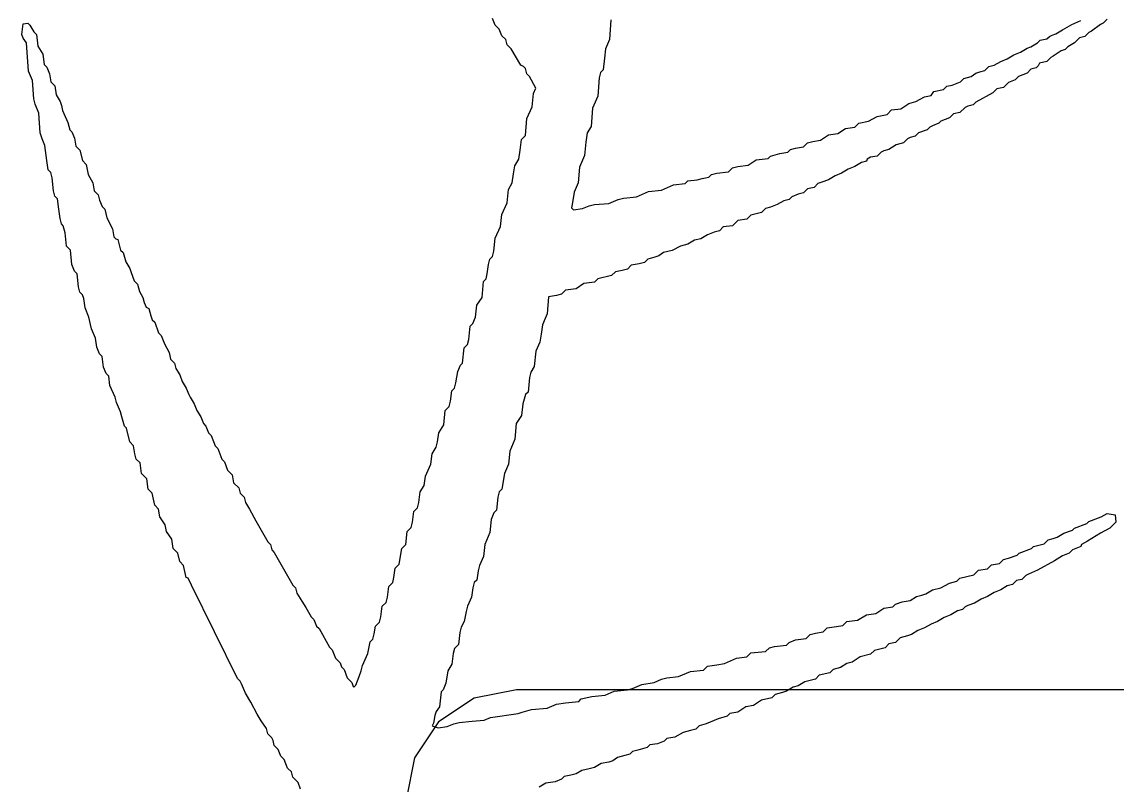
# Model space of a CAD drawing. Header units: inches. Extents: x -3 to 5437, y -3 to 5435.
# Drawn here: x 180.88 to 186.03, y 53.09 to 56.68 of the extents above; entities that cross this region are included whole.
import ezdxf

# ---------------------------------------------------------------- set-up
doc = ezdxf.new("R2010")
doc.units = ezdxf.units.IN
doc.layers.add('Bottom Overlay', color=54, linetype='Continuous')
doc.layers.add('Top Layer', color=1, linetype='Continuous')

msp = doc.modelspace()

# ---------------------------------------------------------------- linework, layer by layer
at = {"layer": 'Bottom Overlay'}
for p, q in [((180.8883, 56.6684), (180.9099, 56.6715)), ((180.9099, 56.6715), (180.9192, 56.6623)), ((183.1065, 56.6623), (183.0942, 56.6932)), ((183.6503, 56.687), (183.6441, 56.5943)), ((185.816, 56.6653), (185.8593, 56.6839)), ((185.9643, 56.6715), (185.9519, 56.6653)), ((185.9828, 56.6901), (185.9643, 56.6715)), ((180.8821, 56.619), (180.8883, 56.6684)), ((180.8883, 56.6005), (180.8821, 56.619)), ((180.9192, 56.6623), (180.9377, 56.6314)), ((180.9377, 56.6314), (180.95, 56.619)), ((180.95, 56.619), (180.9562, 56.5634)), ((183.1251, 56.6437), (183.1065, 56.6623)), ((183.1374, 56.6128), (183.1251, 56.6437)), ((185.7233, 56.6159), (185.7419, 56.6221)), ((185.7419, 56.6221), (185.7728, 56.6406)), ((185.7728, 56.6406), (185.816, 56.6653)), ((185.8963, 56.6283), (185.8778, 56.6097)), ((185.9087, 56.6345), (185.8963, 56.6283)), ((185.9519, 56.6653), (185.9087, 56.6345)), ((180.9037, 56.5788), (180.8883, 56.6005)), ((180.913, 56.446), (180.9037, 56.5788)), ((183.1559, 56.5943), (183.1374, 56.6128)), ((183.1621, 56.5696), (183.1559, 56.5943)), ((183.1807, 56.551), (183.1621, 56.5696)), ((183.6441, 56.5943), (183.6256, 56.551)), ((185.6245, 56.5603), (185.6554, 56.5788)), ((185.6554, 56.5788), (185.6677, 56.5912)), ((185.6677, 56.5912), (185.6986, 56.5974)), ((185.6986, 56.5974), (185.711, 56.6097)), ((185.711, 56.6097), (185.7233, 56.6159)), ((185.8284, 56.5788), (185.7975, 56.5603)), ((185.8531, 56.6036), (185.8284, 56.5788)), ((185.8778, 56.6097), (185.8531, 56.6036)), ((180.9562, 56.5634), (180.9809, 56.5263)), ((180.9809, 56.5263), (180.9871, 56.4769)), ((183.227, 56.4738), (183.1807, 56.551)), ((183.6256, 56.551), (183.6194, 56.5078)), ((185.5132, 56.5047), (185.5441, 56.5232)), ((185.5441, 56.5232), (185.575, 56.5356)), ((185.575, 56.5356), (185.6059, 56.5541)), ((185.6059, 56.5541), (185.6245, 56.5603)), ((185.7295, 56.5171), (185.7171, 56.5109)), ((185.7666, 56.5418), (185.7295, 56.5171)), ((185.7851, 56.5479), (185.7666, 56.5418)), ((185.7975, 56.5603), (185.7851, 56.5479)), ((180.9871, 56.4769), (180.9995, 56.4645)), ((180.9995, 56.4645), (181.0118, 56.4336)), ((183.2394, 56.4676), (183.227, 56.4738)), ((183.2486, 56.4584), (183.2394, 56.4676)), ((183.6194, 56.5078), (183.6132, 56.4522)), ((185.4082, 56.4491), (185.4267, 56.4676)), ((185.4267, 56.4676), (185.4514, 56.4738)), ((185.4514, 56.4738), (185.4823, 56.4923)), ((185.4823, 56.4923), (185.5132, 56.5047)), ((185.6584, 56.4707), (185.6492, 56.4614)), ((185.6646, 56.4831), (185.6584, 56.4707)), ((185.6986, 56.4923), (185.6646, 56.4831)), ((185.7171, 56.5109), (185.6986, 56.4923)), ((180.9315, 56.4027), (180.913, 56.446)), ((181.0118, 56.4336), (181.018, 56.3966)), ((183.2548, 56.4336), (183.2486, 56.4584)), ((183.2672, 56.4213), (183.2548, 56.4336)), ((183.2981, 56.3657), (183.2672, 56.4213)), ((183.5947, 56.4151), (183.5885, 56.3286)), ((183.6008, 56.4398), (183.5947, 56.4151)), ((183.6132, 56.4522), (183.6008, 56.4398)), ((185.3093, 56.412), (185.3433, 56.4213)), ((185.3433, 56.4213), (185.3649, 56.4367)), ((185.3649, 56.4367), (185.3835, 56.4429)), ((185.3835, 56.4429), (185.4082, 56.4491)), ((185.5658, 56.4213), (185.5503, 56.4058)), ((185.6059, 56.4367), (185.5658, 56.4213)), ((185.6245, 56.4553), (185.6059, 56.4367)), ((185.6492, 56.4614), (185.6245, 56.4553)), ((180.9377, 56.3162), (180.9315, 56.4027)), ((181.018, 56.3966), (181.0366, 56.378)), ((181.0366, 56.378), (181.0427, 56.3348)), ((183.2857, 56.341), (183.2981, 56.3657)), ((185.2136, 56.3595), (185.229, 56.3749)), ((185.229, 56.3749), (185.2537, 56.3811)), ((185.2537, 56.3811), (185.2939, 56.3966)), ((185.2939, 56.3966), (185.3093, 56.412)), ((185.4638, 56.3626), (185.4453, 56.344)), ((185.4947, 56.3688), (185.4638, 56.3626)), ((185.5194, 56.3935), (185.4947, 56.3688)), ((185.5503, 56.4058), (185.5194, 56.3935)), ((180.9439, 56.2915), (180.9377, 56.3162)), ((181.0427, 56.3348), (181.0613, 56.3039)), ((183.2795, 56.2792), (183.2857, 56.341)), ((183.5885, 56.3286), (183.5638, 56.273)), ((185.0838, 56.3039), (185.124, 56.3255)), ((185.124, 56.3255), (185.1549, 56.3317)), ((185.1549, 56.3317), (185.1672, 56.3502)), ((185.1672, 56.3502), (185.2136, 56.3595)), ((185.4453, 56.344), (185.3649, 56.3008)), ((180.9624, 56.2483), (180.9439, 56.2915)), ((181.0613, 56.3039), (181.0674, 56.2853)), ((181.0674, 56.2853), (181.0736, 56.2606)), ((181.0736, 56.2606), (181.0983, 56.205)), ((183.2548, 56.2236), (183.2795, 56.2792)), ((183.5638, 56.273), (183.5576, 56.1865)), ((184.9479, 56.2421), (184.9695, 56.2637)), ((184.9695, 56.2637), (185.0127, 56.2699)), ((185.0127, 56.2699), (185.0498, 56.2946)), ((185.0498, 56.2946), (185.0838, 56.3039)), ((185.3155, 56.2761), (185.2908, 56.2514)), ((185.3279, 56.2822), (185.3155, 56.2761)), ((185.3526, 56.2884), (185.3279, 56.2822)), ((185.3649, 56.3008), (185.3526, 56.2884)), ((180.9686, 56.1556), (180.9624, 56.2483)), ((183.2486, 56.1432), (183.2548, 56.2236)), ((184.815, 56.2019), (184.8614, 56.2112)), ((184.8614, 56.2112), (184.9015, 56.2328)), ((184.9015, 56.2328), (184.9479, 56.2421)), ((185.2012, 56.2112), (185.1919, 56.2019)), ((185.2414, 56.2266), (185.2012, 56.2112)), ((185.2599, 56.2452), (185.2414, 56.2266)), ((185.2908, 56.2514), (185.2599, 56.2452)), ((180.9779, 56.1278), (180.9686, 56.1556)), ((181.0983, 56.205), (181.1076, 56.171)), ((181.1076, 56.171), (181.1169, 56.1618)), ((181.1169, 56.1618), (181.1292, 56.1309)), ((183.539, 56.1556), (183.5329, 56.1123)), ((183.5576, 56.1865), (183.539, 56.1556)), ((184.7161, 56.1525), (184.7532, 56.1772)), ((184.7532, 56.1772), (184.7965, 56.1834)), ((184.7965, 56.1834), (184.815, 56.2019)), ((185.0962, 56.1556), (185.0807, 56.1401)), ((185.1363, 56.171), (185.0962, 56.1556)), ((185.1487, 56.1834), (185.1363, 56.171)), ((185.161, 56.1896), (185.1487, 56.1834)), ((185.1919, 56.2019), (185.161, 56.1896)), ((180.9902, 56.0969), (180.9779, 56.1278)), ((181.1292, 56.1309), (181.1354, 56.0938)), ((183.2239, 56.0753), (183.2301, 56.1247)), ((183.2301, 56.1247), (183.2486, 56.1432)), ((183.5329, 56.1123), (183.5267, 56.0505)), ((184.5555, 56.0907), (184.574, 56.1092)), ((184.574, 56.1092), (184.5987, 56.1154)), ((184.5987, 56.1154), (184.6358, 56.1216)), ((184.6358, 56.1216), (184.6729, 56.1463)), ((184.6729, 56.1463), (184.7161, 56.1525)), ((185.0251, 56.1092), (184.9911, 56.1)), ((185.0436, 56.1278), (185.0251, 56.1092)), ((185.056, 56.134), (185.0436, 56.1278)), ((185.0807, 56.1401), (185.056, 56.134)), ((180.9995, 56.0258), (180.9902, 56.0969)), ((181.1354, 56.0938), (181.154, 56.0753)), ((181.154, 56.0753), (181.1663, 56.0258)), ((183.2177, 56.032), (183.2239, 56.0753)), ((184.401, 56.0474), (184.4443, 56.0598)), ((184.4443, 56.0598), (184.4813, 56.066)), ((184.4813, 56.066), (184.4937, 56.0783)), ((184.4937, 56.0783), (184.5184, 56.0845)), ((184.5184, 56.0845), (184.5555, 56.0907)), ((184.9201, 56.066), (184.9015, 56.0474)), ((184.9324, 56.0722), (184.9201, 56.066)), ((184.9571, 56.0783), (184.9324, 56.0722)), ((184.9911, 56.1), (184.9571, 56.0783)), ((181.0057, 55.9826), (180.9995, 56.0258)), ((181.1663, 56.0258), (181.1848, 56.0073)), ((181.1848, 56.0073), (181.1941, 55.9609)), ((183.193, 55.964), (183.1992, 56.0011)), ((183.1992, 56.0011), (183.2177, 56.032)), ((183.5267, 56.0505), (183.502, 55.9949)), ((184.2465, 55.998), (184.296, 56.0042)), ((184.296, 56.0042), (184.333, 56.0289)), ((184.333, 56.0289), (184.3887, 56.0351)), ((184.3887, 56.0351), (184.401, 56.0474)), ((184.8274, 56.0166), (184.7965, 55.998)), ((184.8521, 56.0227), (184.8274, 56.0166)), ((184.8552, 56.032), (184.8521, 56.0227)), ((184.8706, 56.0413), (184.8552, 56.032)), ((184.9015, 56.0474), (184.8706, 56.0413)), ((181.018, 55.9702), (181.0057, 55.9826)), ((181.0242, 55.9455), (181.018, 55.9702)), ((181.1941, 55.9609), (181.2157, 55.9208)), ((183.1868, 55.9208), (183.193, 55.964)), ((183.502, 55.9949), (183.4958, 55.9208)), ((184.1106, 55.9486), (184.123, 55.9609)), ((184.123, 55.9609), (184.1477, 55.9671)), ((184.1477, 55.9671), (184.2033, 55.9733)), ((184.2033, 55.9733), (184.2218, 55.9918)), ((184.2218, 55.9918), (184.2465, 55.998)), ((184.7038, 55.9548), (184.6729, 55.9362)), ((184.7347, 55.9671), (184.7038, 55.9548)), ((184.7656, 55.9857), (184.7347, 55.9671)), ((184.7965, 55.998), (184.7656, 55.9857)), ((181.0304, 55.8837), (181.0242, 55.9455)), ((181.2157, 55.9208), (181.2219, 55.8837)), ((183.1683, 55.8899), (183.1868, 55.9208)), ((183.4958, 55.9208), (183.4773, 55.8775)), ((183.8882, 55.8868), (183.9438, 55.9115)), ((183.9438, 55.9115), (183.9994, 55.9177)), ((183.9994, 55.9177), (184.0117, 55.93)), ((184.0117, 55.93), (184.055, 55.9362)), ((184.055, 55.9362), (184.0797, 55.9424)), ((184.0797, 55.9424), (184.1106, 55.9486)), ((184.6049, 55.8992), (184.574, 55.893)), ((184.6235, 55.9177), (184.6049, 55.8992)), ((184.642, 55.9239), (184.6235, 55.9177)), ((184.6729, 55.9362), (184.642, 55.9239)), ((181.0366, 55.859), (181.0304, 55.8837)), ((181.0489, 55.8466), (181.0366, 55.859)), ((181.0551, 55.7972), (181.0489, 55.8466)), ((181.2219, 55.8837), (181.2405, 55.8652)), ((181.2405, 55.8652), (181.2466, 55.8405)), ((183.1621, 55.8281), (183.1683, 55.8899)), ((183.4773, 55.8775), (183.468, 55.8188)), ((183.6843, 55.8435), (183.709, 55.8497)), ((183.709, 55.8497), (183.7708, 55.8559)), ((183.7708, 55.8559), (183.8264, 55.8806)), ((183.8264, 55.8806), (183.8882, 55.8868)), ((184.4999, 55.8559), (184.4875, 55.8435)), ((184.5308, 55.8683), (184.4999, 55.8559)), ((184.5555, 55.8744), (184.5308, 55.8683)), ((184.574, 55.893), (184.5555, 55.8744)), ((181.0613, 55.7539), (181.0551, 55.7972)), ((181.2466, 55.8405), (181.259, 55.8096)), ((181.259, 55.8096), (181.2714, 55.7972)), ((181.2714, 55.7972), (181.2806, 55.757)), ((183.1374, 55.7725), (183.1621, 55.8281)), ((183.468, 55.8188), (183.4649, 55.8034)), ((183.4649, 55.8034), (183.4742, 55.7941)), ((183.4742, 55.7941), (183.5174, 55.8003)), ((183.5174, 55.8003), (183.5483, 55.8126)), ((183.5483, 55.8126), (183.573, 55.8188)), ((183.573, 55.8188), (183.641, 55.825)), ((183.641, 55.825), (183.6843, 55.8435)), ((184.3763, 55.8003), (184.3578, 55.7818)), ((184.401, 55.8065), (184.3763, 55.8003)), ((184.4319, 55.8188), (184.401, 55.8065)), ((184.4628, 55.8374), (184.4319, 55.8188)), ((184.4875, 55.8435), (184.4628, 55.8374)), ((181.0674, 55.7292), (181.0613, 55.7539)), ((181.2806, 55.757), (181.3084, 55.7045)), ((183.1312, 55.7169), (183.1374, 55.7725)), ((184.2465, 55.7447), (184.2218, 55.72)), ((184.2898, 55.7509), (184.2465, 55.7447)), ((184.3083, 55.7694), (184.2898, 55.7509)), ((184.3578, 55.7818), (184.3083, 55.7694)), ((181.0767, 55.72), (181.0674, 55.7292)), ((181.086, 55.686), (181.0767, 55.72)), ((181.3084, 55.7045), (181.3146, 55.6674)), ((183.1065, 55.6613), (183.1312, 55.7169)), ((184.16, 55.6952), (184.1353, 55.6891)), ((184.1786, 55.7138), (184.16, 55.6952)), ((184.2218, 55.72), (184.1786, 55.7138)), ((181.0922, 55.6242), (181.086, 55.686)), ((181.3146, 55.6674), (181.3239, 55.6582)), ((181.3239, 55.6582), (181.3331, 55.6551)), ((181.3331, 55.6551), (181.3455, 55.6056)), ((183.1003, 55.5995), (183.1065, 55.6613)), ((184.0426, 55.652), (184.0117, 55.6335)), ((184.0735, 55.6582), (184.0426, 55.652)), ((184.1044, 55.6767), (184.0735, 55.6582)), ((184.1353, 55.6891), (184.1044, 55.6767)), ((181.1107, 55.6056), (181.0922, 55.6242)), ((181.1169, 55.5377), (181.1107, 55.6056)), ((181.3455, 55.6056), (181.3579, 55.5933)), ((181.3579, 55.5933), (181.3702, 55.55)), ((183.0942, 55.5748), (183.1003, 55.5995)), ((183.8974, 55.5933), (183.8758, 55.5778)), ((183.9376, 55.6026), (183.8974, 55.5933)), ((183.9778, 55.6242), (183.9376, 55.6026)), ((184.0117, 55.6335), (183.9778, 55.6242)), ((181.1292, 55.5068), (181.1169, 55.5377)), ((181.3702, 55.55), (181.3888, 55.5191)), ((183.0694, 55.4944), (183.0756, 55.5377)), ((183.0756, 55.5377), (183.0818, 55.5624)), ((183.0818, 55.5624), (183.0942, 55.5748)), ((183.7831, 55.5408), (183.746, 55.5346)), ((183.8078, 55.547), (183.7831, 55.5408)), ((183.8233, 55.5624), (183.8078, 55.547)), ((183.8573, 55.5717), (183.8233, 55.5624)), ((183.8758, 55.5778), (183.8573, 55.5717)), ((181.1416, 55.4944), (181.1292, 55.5068)), ((181.1478, 55.4326), (181.1416, 55.4944)), ((181.3888, 55.5191), (181.3949, 55.5006)), ((181.3949, 55.5006), (181.4104, 55.4604)), ((183.0633, 55.4697), (183.0694, 55.4944)), ((183.6719, 55.5037), (183.6534, 55.4852)), ((183.7028, 55.5099), (183.6719, 55.5037)), ((183.7275, 55.5161), (183.7028, 55.5099)), ((183.746, 55.5346), (183.7275, 55.5161)), ((181.4104, 55.4604), (181.4258, 55.445)), ((181.4258, 55.445), (181.4351, 55.411)), ((183.0447, 55.3832), (183.0509, 55.4574)), ((183.0509, 55.4574), (183.0633, 55.4697)), ((183.5236, 55.4481), (183.4865, 55.4234)), ((183.573, 55.4543), (183.5236, 55.4481)), ((183.5885, 55.4697), (183.573, 55.4543)), ((183.6534, 55.4852), (183.5885, 55.4697)), ((181.154, 55.4079), (181.1478, 55.4326)), ((181.1663, 55.3956), (181.154, 55.4079)), ((181.1725, 55.377), (181.1663, 55.3956)), ((181.4351, 55.411), (181.4505, 55.3832)), ((181.4505, 55.3832), (181.4567, 55.3585)), ((183.02, 55.3461), (183.0447, 55.3832)), ((183.3568, 55.3863), (183.3506, 55.306)), ((183.3938, 55.3925), (183.3568, 55.3863)), ((183.4186, 55.3987), (183.3938, 55.3925)), ((183.4371, 55.4172), (183.4186, 55.3987)), ((183.4865, 55.4234), (183.4371, 55.4172)), ((181.1787, 55.3338), (181.1725, 55.377)), ((181.1972, 55.2905), (181.1787, 55.3338)), ((181.4567, 55.3585), (181.466, 55.3369)), ((181.466, 55.3369), (181.4784, 55.3307)), ((183.0138, 55.2905), (183.02, 55.3461)), ((181.2096, 55.2349), (181.1972, 55.2905)), ((181.4784, 55.3307), (181.4876, 55.2967)), ((181.4876, 55.2967), (181.4938, 55.2782)), ((183.0015, 55.2596), (183.0138, 55.2905)), ((183.3413, 55.2843), (183.329, 55.2534)), ((183.3506, 55.306), (183.3413, 55.2843)), ((181.2281, 55.1917), (181.2096, 55.2349)), ((181.4938, 55.2782), (181.5062, 55.2658)), ((181.5062, 55.2658), (181.5247, 55.2164)), ((182.9829, 55.1855), (182.9891, 55.2473)), ((182.9891, 55.2473), (183.0015, 55.2596)), ((183.329, 55.2534), (183.3228, 55.2102)), ((181.2343, 55.1484), (181.2281, 55.1917)), ((181.5247, 55.2164), (181.5371, 55.204)), ((181.5371, 55.204), (181.5525, 55.1639)), ((182.9768, 55.1608), (182.9829, 55.1855)), ((183.3228, 55.2102), (183.3166, 55.1731)), ((181.2466, 55.1175), (181.2343, 55.1484)), ((181.5525, 55.1639), (181.5741, 55.1237)), ((182.952, 55.0743), (182.9613, 55.1453)), ((182.9613, 55.1453), (182.9768, 55.1608)), ((183.2981, 55.1299), (183.2888, 55.0588)), ((183.3166, 55.1731), (183.2981, 55.1299)), ((181.259, 55.1052), (181.2466, 55.1175)), ((181.2652, 55.0557), (181.259, 55.1052)), ((181.5741, 55.1237), (181.5803, 55.0928)), ((181.5803, 55.0928), (181.5988, 55.0743)), ((181.5988, 55.0743), (181.605, 55.0495)), ((182.9428, 55.065), (182.952, 55.0743)), ((181.2775, 55.0248), (181.2652, 55.0557)), ((181.2899, 55.0125), (181.2775, 55.0248)), ((181.605, 55.0495), (181.6236, 55.0186)), ((182.9211, 54.9816), (182.9304, 55.0341)), ((182.9304, 55.0341), (182.9428, 55.065)), ((183.2733, 55.031), (183.2672, 55.0063)), ((183.2888, 55.0588), (183.2733, 55.031)), ((181.2961, 54.9692), (181.2899, 55.0125)), ((181.6236, 55.0186), (181.6359, 54.9878)), ((181.6359, 54.9878), (181.6545, 54.9569)), ((182.915, 54.9569), (182.9211, 54.9816)), ((183.2672, 55.0063), (183.261, 54.9383)), ((181.3208, 54.9136), (181.2961, 54.9692)), ((181.6545, 54.9569), (181.6668, 54.926)), ((181.6668, 54.926), (181.673, 54.9136)), ((182.8964, 54.8951), (182.9026, 54.9445)), ((182.9026, 54.9445), (182.915, 54.9569)), ((183.2486, 54.926), (183.2363, 54.8827)), ((183.261, 54.9383), (183.2486, 54.926)), ((181.327, 54.8889), (181.3208, 54.9136)), ((181.3455, 54.8456), (181.327, 54.8889)), ((181.673, 54.9136), (181.6915, 54.8827)), ((181.6915, 54.8827), (181.7039, 54.8518)), ((182.8717, 54.8518), (182.8903, 54.8703)), ((182.8903, 54.8703), (182.8964, 54.8951)), ((183.2363, 54.8827), (183.2301, 54.8271)), ((181.3517, 54.8209), (181.3455, 54.8456)), ((181.364, 54.7777), (181.3517, 54.8209)), ((181.7039, 54.8518), (181.7224, 54.8209)), ((181.7224, 54.8209), (181.7348, 54.79)), ((182.8655, 54.7838), (182.8717, 54.8518)), ((183.2301, 54.8271), (183.2054, 54.79)), ((181.3733, 54.7684), (181.364, 54.7777)), ((181.3888, 54.7035), (181.3733, 54.7684)), ((181.7348, 54.79), (181.7471, 54.7777)), ((181.7471, 54.7777), (181.7595, 54.7468)), ((182.8408, 54.7468), (182.8655, 54.7838)), ((183.2054, 54.79), (183.1992, 54.7159)), ((181.7595, 54.7468), (181.7719, 54.7344)), ((181.7719, 54.7344), (181.7904, 54.685)), ((182.8346, 54.7035), (182.8408, 54.7468)), ((183.1992, 54.7159), (183.1745, 54.6603)), ((181.4073, 54.685), (181.3888, 54.7035)), ((181.4135, 54.6479), (181.4073, 54.685)), ((181.7904, 54.685), (181.8027, 54.6726)), ((181.8027, 54.6726), (181.8213, 54.6232)), ((182.8099, 54.6479), (182.8285, 54.6788)), ((182.8285, 54.6788), (182.8346, 54.7035)), ((181.4196, 54.6232), (181.4135, 54.6479)), ((181.4382, 54.6047), (181.4196, 54.6232)), ((181.8213, 54.6232), (181.8336, 54.6108)), ((181.8336, 54.6108), (181.8491, 54.5707)), ((182.8037, 54.5985), (182.8099, 54.6479)), ((183.1745, 54.6603), (183.1683, 54.5985)), ((181.4444, 54.5552), (181.4382, 54.6047)), ((181.8491, 54.5707), (181.8707, 54.549)), ((182.779, 54.5429), (182.8037, 54.5985)), ((183.1683, 54.5985), (183.1498, 54.5552)), ((181.4691, 54.5305), (181.4444, 54.5552)), ((181.4753, 54.4811), (181.4691, 54.5305)), ((181.8707, 54.549), (181.8769, 54.512)), ((181.8769, 54.512), (181.9016, 54.4873)), ((182.7729, 54.4996), (182.779, 54.5429)), ((183.1498, 54.5552), (183.1374, 54.4811)), ((181.4938, 54.4625), (181.4753, 54.4811)), ((181.5062, 54.4069), (181.4938, 54.4625)), ((181.9016, 54.4873), (181.9078, 54.4625)), ((181.9078, 54.4625), (181.9263, 54.444)), ((182.7481, 54.4193), (182.7543, 54.4687)), ((182.7543, 54.4687), (182.7729, 54.4996)), ((183.1251, 54.4687), (183.1189, 54.444)), ((183.1374, 54.4811), (183.1251, 54.4687)), ((181.5247, 54.3884), (181.5062, 54.4069)), ((181.9263, 54.444), (181.9325, 54.4193)), ((181.9325, 54.4193), (181.951, 54.3884)), ((182.742, 54.3946), (182.7481, 54.4193)), ((183.1189, 54.444), (183.1127, 54.3822)), ((181.5309, 54.3513), (181.5247, 54.3884)), ((181.951, 54.3884), (181.9819, 54.3328)), ((182.7172, 54.3266), (182.7234, 54.376)), ((182.7234, 54.376), (182.742, 54.3946)), ((183.1003, 54.3699), (183.088, 54.339)), ((183.1127, 54.3822), (183.1003, 54.3699)), ((185.955, 54.3513), (185.9828, 54.3668)), ((185.9828, 54.3668), (186.0199, 54.3606)), ((186.0199, 54.3606), (186.023, 54.3266)), ((181.5556, 54.3142), (181.5309, 54.3513)), ((181.5618, 54.2833), (181.5556, 54.3142)), ((181.9819, 54.3328), (182.0067, 54.2895)), ((182.7111, 54.3019), (182.7172, 54.3266)), ((183.088, 54.339), (183.0818, 54.2772)), ((185.8284, 54.2988), (185.8871, 54.3204)), ((185.8871, 54.3204), (185.8963, 54.3297)), ((185.8963, 54.3297), (185.955, 54.3513)), ((186.023, 54.3266), (185.9952, 54.2988)), ((181.5865, 54.2463), (181.5618, 54.2833)), ((182.0067, 54.2895), (182.0376, 54.2339)), ((182.6863, 54.2216), (182.6925, 54.2833)), ((182.6925, 54.2833), (182.7111, 54.3019)), ((183.0818, 54.2772), (183.0571, 54.2216)), ((185.7295, 54.2494), (185.748, 54.2555)), ((185.748, 54.2555), (185.7789, 54.2741)), ((185.7789, 54.2741), (185.8191, 54.2895)), ((185.8191, 54.2895), (185.8284, 54.2988)), ((185.9519, 54.2741), (185.8902, 54.237)), ((185.9952, 54.2988), (185.9519, 54.2741)), ((181.5927, 54.203), (181.5865, 54.2463)), ((181.6143, 54.1814), (181.5927, 54.203)), ((182.0376, 54.2339), (182.0499, 54.2216)), ((182.0499, 54.2216), (182.0561, 54.1968)), ((182.6554, 54.1289), (182.6678, 54.203)), ((182.6678, 54.203), (182.6863, 54.2216)), ((183.0571, 54.2216), (183.0509, 54.1659)), ((185.5688, 54.1814), (185.6275, 54.203)), ((185.6275, 54.203), (185.6368, 54.2123)), ((185.6368, 54.2123), (185.6862, 54.2246)), ((185.6862, 54.2246), (185.7048, 54.2432)), ((185.7048, 54.2432), (185.7295, 54.2494)), ((185.8593, 54.2123), (185.8191, 54.1968)), ((185.8623, 54.2216), (185.8593, 54.2123)), ((185.8902, 54.237), (185.8623, 54.2216)), ((181.6236, 54.1412), (181.6143, 54.1814)), ((182.0561, 54.1968), (182.0684, 54.1845)), ((182.0684, 54.1845), (182.0993, 54.1289)), ((183.0509, 54.1659), (183.0324, 54.1227)), ((185.4762, 54.132), (185.4947, 54.1505)), ((185.4947, 54.1505), (185.5194, 54.1567)), ((185.5194, 54.1567), (185.5596, 54.1721)), ((185.5596, 54.1721), (185.5688, 54.1814)), ((185.7728, 54.169), (185.7357, 54.1443)), ((185.8036, 54.1814), (185.7728, 54.169)), ((185.8191, 54.1968), (185.8036, 54.1814)), ((181.6421, 54.1227), (181.6236, 54.1412)), ((181.6545, 54.0671), (181.6421, 54.1227)), ((182.0993, 54.1289), (182.1241, 54.0856)), ((182.6307, 54.0671), (182.6369, 54.1103)), ((182.6369, 54.1103), (182.6554, 54.1289)), ((183.0262, 54.098), (183.02, 54.0547)), ((183.0324, 54.1227), (183.0262, 54.098)), ((185.3557, 54.0794), (185.3773, 54.1011)), ((185.3773, 54.1011), (185.4206, 54.1072)), ((185.4206, 54.1072), (185.4391, 54.1258)), ((185.4391, 54.1258), (185.4762, 54.132)), ((185.6554, 54.1011), (185.6121, 54.0825)), ((185.7357, 54.1443), (185.6554, 54.1011)), ((181.6637, 54.064), (181.6545, 54.0671)), ((181.6792, 54.03), (181.6637, 54.064)), ((182.1241, 54.0856), (182.155, 54.03)), ((182.6246, 54.0424), (182.6307, 54.0671)), ((183.02, 54.0547), (183.0077, 54.0424)), ((185.2414, 54.0393), (185.2753, 54.0485)), ((185.2753, 54.0485), (185.2908, 54.064)), ((185.2908, 54.064), (185.3557, 54.0794)), ((185.5565, 54.0516), (185.538, 54.0331)), ((185.5812, 54.0578), (185.5565, 54.0516)), ((185.5997, 54.0763), (185.5812, 54.0578)), ((185.6121, 54.0825), (185.5997, 54.0763)), ((181.8954, 53.5913), (181.6792, 54.03)), ((182.155, 54.03), (182.1673, 54.0176)), ((182.1673, 54.0176), (182.1735, 53.9929)), ((182.5998, 53.9744), (182.606, 54.0238)), ((182.606, 54.0238), (182.6246, 54.0424)), ((183.0015, 54.0176), (182.9953, 53.9744)), ((183.0077, 54.0424), (183.0015, 54.0176)), ((185.1301, 53.9898), (185.161, 54.0084)), ((185.161, 54.0084), (185.2012, 54.0176)), ((185.2012, 54.0176), (185.2414, 54.0393)), ((185.4514, 53.996), (185.4206, 53.9775)), ((185.4823, 54.0084), (185.4514, 53.996)), ((185.5132, 54.0269), (185.4823, 54.0084)), ((185.538, 54.0331), (185.5132, 54.0269)), ((182.1735, 53.9929), (182.1982, 53.9559)), ((182.1982, 53.9559), (182.2167, 53.925)), ((182.5751, 53.9311), (182.5937, 53.9497)), ((182.5937, 53.9497), (182.5998, 53.9744)), ((182.9953, 53.9744), (182.9768, 53.9311)), ((184.988, 53.9404), (185.0189, 53.9528)), ((185.0189, 53.9528), (185.056, 53.9589)), ((185.056, 53.9589), (185.0869, 53.9775)), ((185.0869, 53.9775), (185.1116, 53.9837)), ((185.1116, 53.9837), (185.1301, 53.9898)), ((185.3588, 53.9466), (185.3279, 53.9342)), ((185.3897, 53.9651), (185.3588, 53.9466)), ((185.4206, 53.9775), (185.3897, 53.9651)), ((182.2167, 53.925), (182.2415, 53.8817)), ((182.5689, 53.8817), (182.5751, 53.9311)), ((182.9706, 53.9064), (182.9613, 53.8601)), ((182.9768, 53.9311), (182.9706, 53.9064)), ((184.8088, 53.8663), (184.8521, 53.891)), ((184.8521, 53.891), (184.8953, 53.8972)), ((184.8953, 53.8972), (184.9324, 53.9219)), ((184.9324, 53.9219), (184.9757, 53.9281)), ((184.9757, 53.9281), (184.988, 53.9404)), ((185.2475, 53.891), (185.2166, 53.8786)), ((185.2784, 53.9095), (185.2475, 53.891)), ((185.3031, 53.9157), (185.2784, 53.9095)), ((185.3155, 53.9281), (185.3031, 53.9157)), ((185.3279, 53.9342), (185.3155, 53.9281)), ((182.2415, 53.8817), (182.2538, 53.8694)), ((182.2538, 53.8694), (182.2662, 53.8385)), ((182.5442, 53.8385), (182.5628, 53.857)), ((182.5628, 53.857), (182.5689, 53.8817)), ((182.9613, 53.8601), (182.9459, 53.8323)), ((184.71, 53.8354), (184.7409, 53.8415)), ((184.7409, 53.8415), (184.7594, 53.8601)), ((184.7594, 53.8601), (184.8088, 53.8663)), ((185.1549, 53.8477), (185.124, 53.8292)), ((185.1857, 53.8601), (185.1549, 53.8477)), ((185.2166, 53.8786), (185.1857, 53.8601)), ((182.2662, 53.8385), (182.2785, 53.8261)), ((182.2785, 53.8261), (182.328, 53.7396)), ((182.5319, 53.7767), (182.538, 53.8014)), ((182.538, 53.8014), (182.5442, 53.8385)), ((182.9397, 53.8076), (182.9335, 53.752)), ((182.9459, 53.8323), (182.9397, 53.8076)), ((184.5678, 53.7798), (184.5864, 53.7983)), ((184.5864, 53.7983), (184.6111, 53.8045)), ((184.6111, 53.8045), (184.6482, 53.8107)), ((184.6482, 53.8107), (184.6667, 53.8292)), ((184.6667, 53.8292), (184.71, 53.8354)), ((185.0436, 53.7921), (185.0096, 53.7828)), ((185.0622, 53.7983), (185.0436, 53.7921)), ((185.0931, 53.8168), (185.0622, 53.7983)), ((185.124, 53.8292), (185.0931, 53.8168)), ((182.328, 53.7396), (182.3403, 53.7272)), ((182.5072, 53.7087), (182.5195, 53.7643)), ((182.5195, 53.7643), (182.5319, 53.7767)), ((182.9335, 53.752), (182.915, 53.7334)), ((184.3763, 53.718), (184.3948, 53.7365)), ((184.3948, 53.7365), (184.4196, 53.7427)), ((184.4196, 53.7427), (184.4752, 53.7489)), ((184.4752, 53.7489), (184.4875, 53.7612)), ((184.4875, 53.7612), (184.5184, 53.7736)), ((184.5184, 53.7736), (184.5678, 53.7798)), ((184.9386, 53.7365), (184.8892, 53.7241)), ((184.9571, 53.755), (184.9386, 53.7365)), ((184.988, 53.7612), (184.9571, 53.755)), ((185.0096, 53.7828), (184.988, 53.7612)), ((182.3403, 53.7272), (182.3558, 53.6871)), ((182.3558, 53.6871), (182.3774, 53.6654)), ((182.4824, 53.6531), (182.5072, 53.7087)), ((182.9088, 53.7087), (182.9026, 53.6593)), ((182.915, 53.7334), (182.9088, 53.7087)), ((184.1848, 53.6624), (184.2404, 53.6871)), ((184.2404, 53.6871), (184.2898, 53.6933)), ((184.2898, 53.6933), (184.3083, 53.7118)), ((184.3083, 53.7118), (184.3763, 53.718)), ((184.8212, 53.6933), (184.7841, 53.6685)), ((184.8706, 53.7056), (184.8212, 53.6933)), ((184.8892, 53.7241), (184.8706, 53.7056)), ((182.3774, 53.6654), (182.3836, 53.6469)), ((182.3836, 53.6469), (182.3959, 53.6346)), ((182.3959, 53.6346), (182.4114, 53.5944)), ((182.4763, 53.6284), (182.4824, 53.6531)), ((182.9026, 53.6593), (182.8841, 53.6284)), ((184.0859, 53.6315), (184.1044, 53.65)), ((184.1044, 53.65), (184.1477, 53.6562)), ((184.1477, 53.6562), (184.1848, 53.6624)), ((184.6945, 53.6346), (184.6791, 53.6191)), ((184.7285, 53.6438), (184.6945, 53.6346)), ((184.7594, 53.6624), (184.7285, 53.6438)), ((184.7841, 53.6685), (184.7594, 53.6624)), ((181.9078, 53.5789), (181.8954, 53.5913)), ((182.4114, 53.5944), (182.433, 53.5728)), ((182.4515, 53.5604), (182.467, 53.6006)), ((182.467, 53.6006), (182.4763, 53.6284)), ((182.8841, 53.6284), (182.8748, 53.5697)), ((183.8542, 53.5728), (183.8882, 53.5882)), ((183.8882, 53.5882), (183.9129, 53.5944)), ((183.9129, 53.5944), (183.9685, 53.6006)), ((183.9685, 53.6006), (184.0241, 53.6253)), ((184.0241, 53.6253), (184.0859, 53.6315)), ((184.6111, 53.5882), (184.5617, 53.5758)), ((184.6296, 53.6067), (184.6111, 53.5882)), ((184.6791, 53.6191), (184.6296, 53.6067)), ((181.914, 53.5666), (181.9078, 53.5789)), ((181.9325, 53.5233), (181.914, 53.5666)), ((182.433, 53.5728), (182.4392, 53.5542)), ((182.4392, 53.5542), (182.4423, 53.5511)), ((182.4423, 53.5511), (182.4515, 53.5604)), ((182.8624, 53.5388), (182.8532, 53.5295)), ((182.8748, 53.5697), (182.8624, 53.5388)), ((183.6225, 53.5141), (183.6657, 53.5326)), ((183.6657, 53.5326), (183.7275, 53.5388)), ((183.7275, 53.5388), (183.7522, 53.545)), ((183.7522, 53.545), (183.7955, 53.5635)), ((183.7955, 53.5635), (183.8542, 53.5728)), ((184.4752, 53.5326), (184.4566, 53.5264)), ((184.5061, 53.5511), (184.4752, 53.5326)), ((184.5308, 53.5573), (184.5061, 53.5511)), ((184.5617, 53.5758), (184.5308, 53.5573)), ((181.9572, 53.4801), (181.9325, 53.5233)), ((181.9881, 53.4245), (181.9572, 53.4801)), ((182.8532, 53.5295), (182.8439, 53.4584)), ((183.4371, 53.477), (183.4989, 53.4832)), ((183.4989, 53.4832), (183.5112, 53.4955)), ((183.5112, 53.4955), (183.5607, 53.5079)), ((183.5607, 53.5079), (183.6225, 53.5141)), ((184.3578, 53.4893), (184.3207, 53.4646)), ((184.4072, 53.5017), (184.3578, 53.4893)), ((184.4226, 53.5171), (184.4072, 53.5017)), ((184.4566, 53.5264), (184.4226, 53.5171)), ((182.8285, 53.4368), (182.8223, 53.4183)), ((182.8439, 53.4584), (182.8285, 53.4368)), ((183.0849, 53.409), (183.2146, 53.4276)), ((183.2146, 53.4276), (183.2332, 53.4337)), ((183.2332, 53.4337), (183.2764, 53.4461)), ((183.2764, 53.4461), (183.3506, 53.4523)), ((183.3506, 53.4523), (183.3938, 53.4708)), ((183.3938, 53.4708), (183.4371, 53.477)), ((184.2095, 53.4276), (184.1971, 53.4152)), ((184.2465, 53.4337), (184.2095, 53.4276)), ((184.2836, 53.4584), (184.2465, 53.4337)), ((184.3207, 53.4646), (184.2836, 53.4584)), ((182.0067, 53.3936), (181.9881, 53.4245)), ((182.0314, 53.3565), (182.0067, 53.3936)), ((182.8161, 53.3812), (182.8099, 53.3689)), ((182.8223, 53.4183), (182.8161, 53.3812)), ((182.881, 53.3658), (182.9119, 53.3781)), ((182.9119, 53.3781), (182.9366, 53.3843)), ((182.9366, 53.3843), (182.9984, 53.3905)), ((182.9984, 53.3905), (183.054, 53.3967)), ((183.054, 53.3967), (183.0849, 53.409)), ((184.0982, 53.3781), (184.0643, 53.3689)), ((184.1539, 53.4028), (184.0982, 53.3781)), ((184.1971, 53.4152), (184.1539, 53.4028)), ((182.0376, 53.3318), (182.0314, 53.3565)), ((182.0561, 53.3132), (182.0376, 53.3318)), ((182.8099, 53.3689), (182.8377, 53.3596)), ((182.8377, 53.3596), (182.881, 53.3658)), ((183.9901, 53.338), (183.9499, 53.3163)), ((184.0241, 53.3472), (183.9901, 53.338)), ((184.0488, 53.3534), (184.0241, 53.3472)), ((184.0643, 53.3689), (184.0488, 53.3534)), ((182.0623, 53.3009), (182.0561, 53.3132)), ((182.0684, 53.2762), (182.0623, 53.3009)), ((182.087, 53.2576), (182.0684, 53.2762)), ((183.8325, 53.2793), (183.8202, 53.2669)), ((183.8696, 53.2854), (183.8325, 53.2793)), ((183.9005, 53.2978), (183.8696, 53.2854)), ((183.9129, 53.3102), (183.9005, 53.2978)), ((183.9499, 53.3163), (183.9129, 53.3102)), ((182.0993, 53.2267), (182.087, 53.2576)), ((182.1148, 53.2113), (182.0993, 53.2267)), ((183.7151, 53.2298), (183.6812, 53.2206)), ((183.7399, 53.236), (183.7151, 53.2298)), ((183.7522, 53.2484), (183.7399, 53.236)), ((183.7769, 53.2545), (183.7522, 53.2484)), ((183.8202, 53.2669), (183.7769, 53.2545)), ((182.1302, 53.1711), (182.1148, 53.2113)), ((182.1488, 53.1526), (182.1302, 53.1711)), ((183.573, 53.1742), (183.5483, 53.168)), ((183.6039, 53.1928), (183.573, 53.1742)), ((183.641, 53.1989), (183.6039, 53.1928)), ((183.6595, 53.2051), (183.641, 53.1989)), ((183.6812, 53.2206), (183.6595, 53.2051)), ((182.155, 53.1279), (182.1488, 53.1526)), ((182.1797, 53.1032), (182.155, 53.1279)), ((183.4186, 53.1186), (183.3877, 53.1062)), ((183.4309, 53.131), (183.4186, 53.1186)), ((183.4618, 53.1371), (183.4309, 53.131)), ((183.4865, 53.1433), (183.4618, 53.1371)), ((183.5143, 53.1588), (183.4865, 53.1433)), ((183.5483, 53.168), (183.5143, 53.1588)), ((182.192, 53.0723), (182.1797, 53.1032)), ((183.3444, 53.1001), (183.3135, 53.0815)), ((183.3877, 53.1062), (183.3444, 53.1001))]:
    msp.add_line(p, q, dxfattribs=at)
at = {"layer": 'Top Layer'}
for p, q in [((183.206, 53.5392), (183.0078, 53.4998)), ((191.5169, 53.5392), (183.206, 53.5392)), ((183.0078, 53.4998), (182.8398, 53.3875)), ((182.8398, 53.3875), (182.7275, 53.2195)), ((182.7275, 53.2195), (182.6881, 53.0213))]:
    msp.add_line(p, q, dxfattribs=at)

doc.saveas('drawing.dxf')
